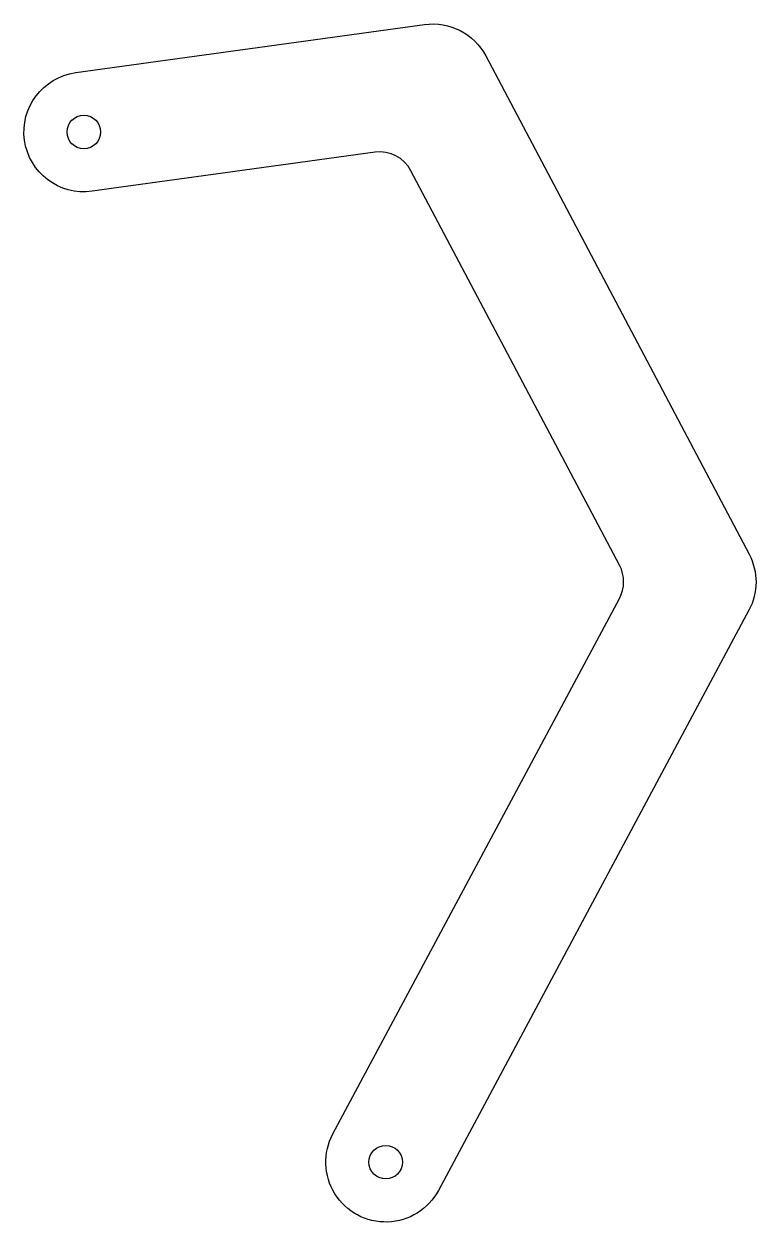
# Model space of a CAD drawing. Header units: millimetres. Extents: x 96 to 200, y 166 to 336.
import ezdxf

# ---------------------------------------------------------------- set-up
doc = ezdxf.new("R2010")
doc.units = ezdxf.units.MM
doc.layers.get('0').update_dxf_attribs({"linetype": 'CONTINUOUS'})

msp = doc.modelspace()

# ---------------------------------------------------------------- linework, layer by layer
msp.add_lwpolyline([(153.05, 335.83, -0.315299), (161.73, 331.38), (199.1, 260.65, -0.249328), (199.08, 252.67), (155.02, 170.32, -1), (140.03, 178.34), (180.71, 254.36, 0.249328), (180.72, 259.06), (151.11, 315.08, 0.315299), (146.01, 317.7), (105.84, 312.16, -1), (103.52, 329)], format="xyb", close=True)
for centre in [(104.68, 320.58), (147.53, 174.33)]:
    msp.add_circle(centre, 2.38)

doc.saveas('drawing.dxf')
